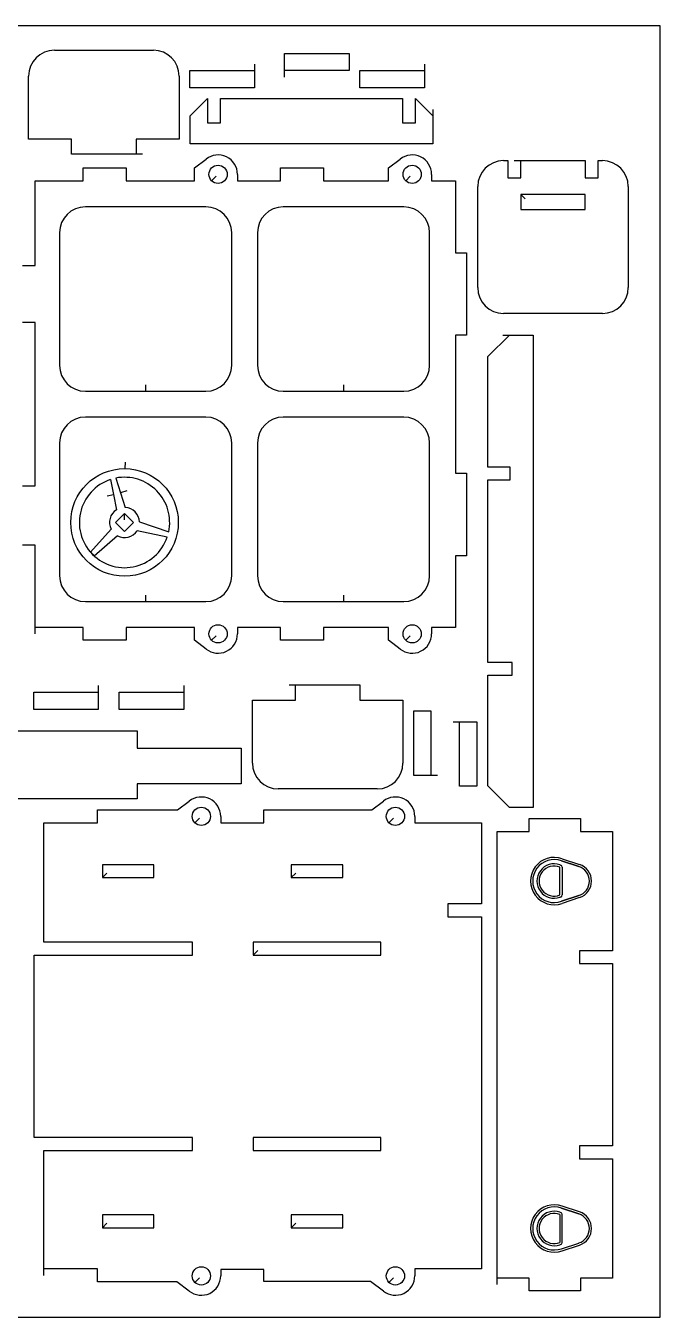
# Model space of a CAD drawing. Extents: x 0 to 800, y 0 to 600.
# Drawn here: x 505 to 800, y 0 to 600 of the extents above; entities that cross this region are included whole.
import ezdxf

# ---------------------------------------------------------------- set-up
doc = ezdxf.new("R2010")
doc.units = 0
doc.header["$MEASUREMENT"] = 0
for name, color, linetype in [('01', 5, 'Continuous'), ('02', 1, 'Continuous'), ('DEFAULT', 7, 'Continuous')]:
    doc.layers.add(name, color=color, linetype=linetype)

msp = doc.modelspace()

# ---------------------------------------------------------------- linework, layer by layer
at = {"layer": '01'}
msp.add_lwpolyline([(0, 0), (799.97, 0), (799.97, 599.98), (0, 599.98)], close=True, dxfattribs=at)
at = {"layer": '02'}
for p, q in [((753.36, 210.17), (753.66, 210.07)), ((753.36, 210.17), (753.66, 210.07)), ((754.02, 212.06), (762.17, 209.38)), ((762.17, 209.38), (754.02, 212.06)), ((754.35, 213), (762.48, 210.33)), ((753.36, 196.17), (753.36, 209.1)), ((754.36, 209.12), (754.36, 196.15)), ((754.36, 209.12), (754.36, 196.15)), ((753.66, 195.19), (753.36, 195.09)), ((753.66, 195.19), (753.36, 195.09)), ((762.17, 195.89), (754.02, 193.21)), ((754.02, 193.21), (762.17, 195.89)), ((762.48, 194.94), (754.35, 192.26)), ((753.66, 48.65), (753.36, 48.75)), ((753.66, 48.65), (753.36, 48.75)), ((762.17, 47.95), (754.02, 50.63)), ((754.02, 50.63), (762.17, 47.95)), ((762.48, 48.9), (754.35, 51.58)), ((753.36, 47.68), (753.36, 34.74)), ((754.36, 34.72), (754.36, 47.69)), ((754.36, 34.72), (754.36, 47.69)), ((753.36, 33.67), (753.66, 33.77)), ((753.36, 33.67), (753.66, 33.77)), ((754.02, 31.78), (762.17, 34.46)), ((754.35, 30.84), (762.48, 33.51))]:
    msp.add_line(p, q, dxfattribs=at)
for centre, radius, start, end in [((750.68, 202.63), 11, 70.51601, 289.48399), ((750.68, 202.63), 10, 70.45356, 289.54644), ((750.68, 202.63), 10, 70.45356, 289.54644), ((750.68, 202.63), 8, 70.45356, 289.54644), ((750.68, 202.63), 8, 70.45356, 289.54644), ((753.36, 209.12), 1, 0, 72.52265), ((753.36, 209.12), 1, 0, 72.52265), ((759.95, 202.63), 8.1, 288.20464, 71.79536), ((750.68, 202.63), 7, 67.51965, 292.48035), ((759.95, 202.63), 7.1, 288.1866, 71.77732), ((759.95, 202.63), 7.1, 288.1866, 71.77732), ((753.36, 196.15), 1, 287.47735, 0), ((753.36, 196.15), 1, 287.47735, 0), ((750.68, 41.21), 11, 70.51601, 289.48399), ((750.68, 41.21), 10, 70.45356, 289.54644), ((750.68, 41.21), 10, 70.45356, 289.54644), ((750.68, 41.21), 8, 70.45356, 289.54644), ((750.68, 41.21), 8, 70.45356, 289.54644), ((750.68, 41.21), 7, 67.51965, 292.48035), ((753.36, 47.69), 1, 0, 72.52265), ((753.36, 47.69), 1, 0, 72.52265), ((759.95, 41.21), 8.1, 288.20464, 71.79536), ((759.95, 41.21), 7.1, 288.22268, 71.8134), ((759.95, 41.21), 7.1, 288.22268, 71.8134), ((753.36, 34.72), 1, 287.47735, 0)]:
    msp.add_arc(centre, radius, start, end, dxfattribs=at)
at = {"layer": 'DEFAULT'}
for p, q in [((518.3, 588.62), (564.3, 588.62)), ((611.3, 582.17), (611.3, 579.17)), ((625.31, 579.17), (625.31, 587.17)), ((625.31, 587.17), (655.31, 587.17)), ((655.31, 587.17), (655.31, 579.17)), ((690.31, 582.17), (690.31, 579.17)), ((506.3, 547.31), (506.3, 576.62)), ((576.3, 576.62), (576.3, 547.31)), ((581.3, 571.17), (581.3, 579.17)), ((581.3, 579.17), (611.3, 579.17)), ((611.3, 579.17), (611.3, 571.17)), ((625.31, 576.17), (625.31, 579.17)), ((655.31, 579.17), (625.31, 579.17)), ((660.31, 571.17), (660.31, 579.17)), ((660.31, 579.17), (690.31, 579.17)), ((690.31, 579.17), (690.31, 571.17)), ((611.3, 571.17), (581.3, 571.17)), ((690.31, 571.17), (660.31, 571.17)), ((581.48, 558.17), (589.48, 566.17)), ((589.48, 566.17), (589.48, 554.85)), ((595.48, 554.85), (595.48, 566.17)), ((595.48, 566.17), (680.22, 566.17)), ((680.22, 566.17), (680.22, 554.85)), ((686.22, 554.85), (686.22, 566.17)), ((686.22, 566.17), (694.22, 558.17)), ((581.48, 545.14), (581.48, 558.17)), ((694.22, 561.17), (694.22, 558.17)), ((694.22, 558.17), (694.22, 545.14)), ((589.48, 554.85), (595.48, 554.85)), ((680.22, 554.85), (686.22, 554.85)), ((526.3, 547.31), (506.3, 547.31)), ((526.3, 540.31), (526.3, 547.31)), ((576.3, 547.31), (556.3, 547.31)), ((556.3, 547.31), (556.3, 540.31)), ((556.3, 540.31), (526.3, 540.31)), ((559.3, 540.31), (556.3, 540.31)), ((694.22, 545.14), (581.48, 545.14)), ((583.41, 533.97), (588.82, 538.01)), ((673.66, 533.97), (679.07, 538.01)), ((727.12, 537.33), (729.12, 537.33)), ((729.12, 537.33), (729.12, 529.33)), ((732.12, 537.33), (735.12, 537.33)), ((735.12, 537.33), (765.12, 537.33)), ((735.12, 529.33), (735.12, 537.33)), ((765.12, 537.33), (765.12, 529.33)), ((771.11, 529.33), (771.11, 537.33)), ((771.11, 537.33), (773.11, 537.33)), ((531.64, 527.97), (531.64, 533.97)), ((531.64, 533.97), (551.64, 533.97)), ((551.64, 533.97), (551.64, 527.97)), ((583.41, 527.97), (583.41, 533.97)), ((593.53, 530.09), (591.41, 527.97)), ((603.41, 530.97), (603.41, 527.97)), ((623.39, 527.97), (623.39, 533.97)), ((623.39, 533.97), (643.39, 533.97)), ((643.39, 533.97), (643.39, 527.97)), ((673.66, 527.97), (673.66, 533.97)), ((683.78, 530.09), (681.66, 527.97)), ((693.66, 530.97), (693.66, 527.97)), ((729.12, 529.33), (735.12, 529.33)), ((765.12, 529.33), (771.11, 529.33)), ((509.43, 488.55), (509.43, 527.97)), ((509.43, 527.97), (531.64, 527.97)), ((551.64, 527.97), (583.41, 527.97)), ((603.41, 527.97), (623.39, 527.97)), ((643.39, 527.97), (673.66, 527.97)), ((693.66, 527.97), (704.73, 527.97)), ((704.73, 527.97), (704.73, 494.55)), ((715.12, 478.33), (715.12, 525.33)), ((785.11, 525.33), (785.11, 478.33)), ((737.24, 519.53), (735.12, 521.65)), ((735.12, 521.65), (735.12, 514.65)), ((765.12, 521.65), (735.12, 521.65)), ((765.12, 514.65), (765.12, 521.65)), ((588.73, 515.88), (532.72, 515.88)), ((680.73, 515.88), (624.73, 515.88)), ((735.12, 514.65), (765.12, 514.65)), ((520.73, 503.88), (520.73, 442.18)), ((600.73, 442.18), (600.73, 503.88)), ((612.73, 503.88), (612.73, 442.18)), ((692.73, 442.18), (692.73, 503.88)), ((704.73, 494.55), (709.94, 494.55)), ((709.94, 494.55), (709.94, 456.18)), ((503.51, 488.55), (509.43, 488.55)), ((509.43, 462.18), (503.51, 462.18)), ((509.43, 386.18), (509.43, 462.18)), ((773.11, 466.33), (727.12, 466.33)), ((709.94, 456.18), (704.73, 456.18)), ((704.73, 456.18), (704.73, 392.18)), ((719.84, 446.34), (729.84, 456.33)), ((726.84, 456.33), (729.84, 456.33)), ((729.84, 456.33), (740.87, 456.33)), ((740.87, 456.33), (740.87, 236.84)), ((719.84, 394.98), (719.84, 446.34)), ((560.73, 433.18), (560.73, 430.18)), ((652.73, 433.18), (652.73, 430.18)), ((532.72, 430.18), (560.73, 430.18)), ((560.73, 430.18), (588.73, 430.18)), ((624.73, 430.18), (652.73, 430.18)), ((652.73, 430.18), (680.73, 430.18)), ((588.73, 418.18), (532.72, 418.18)), ((680.73, 418.18), (624.73, 418.18)), ((520.73, 406.18), (520.73, 344.47)), ((600.73, 344.47), (600.73, 406.18)), ((612.73, 406.18), (612.73, 344.47)), ((692.73, 344.47), (692.73, 406.18)), ((551.14, 397.23), (551.12, 394.23)), ((704.73, 392.18), (709.94, 392.18)), ((709.94, 392.18), (709.94, 353.71)), ((730.17, 394.98), (719.84, 394.98)), ((730.17, 388.98), (730.17, 394.98)), ((503.51, 386.18), (509.43, 386.18)), ((544.44, 389.21), (545.82, 382.19)), ((546.85, 389.84), (549.06, 383.03)), ((719.84, 304.23), (719.84, 388.98)), ((719.84, 388.98), (730.17, 388.98)), ((542.87, 381.61), (545.82, 382.19)), ((545.82, 382.19), (547.19, 375.17)), ((551.91, 383.95), (549.06, 383.03)), ((549.06, 383.03), (551.26, 376.22)), ((550.93, 373.47), (546.65, 369.27)), ((550.91, 370.47), (550.93, 373.47)), ((555.14, 369.19), (550.93, 373.47)), ((544.66, 366.05), (535.07, 355.42)), ((546.65, 369.27), (550.86, 364.99)), ((550.86, 364.99), (555.14, 369.19)), ((557.89, 369.47), (571.43, 364.83)), ((547.61, 363.05), (536.82, 353.65)), ((570.76, 362.43), (556.77, 365.42)), ((509.43, 358.71), (503.51, 358.71)), ((509.43, 320.47), (509.43, 358.71)), ((709.94, 353.71), (704.73, 353.71)), ((704.73, 353.71), (704.73, 320.47)), ((532.72, 332.47), (560.73, 332.47)), ((560.73, 335.47), (560.73, 332.47)), ((560.73, 332.47), (588.73, 332.47)), ((624.73, 332.47), (652.73, 332.47)), ((652.73, 335.47), (652.73, 332.47)), ((652.73, 332.47), (680.73, 332.47)), ((509.43, 317.47), (509.43, 320.47)), ((531.64, 320.47), (509.43, 320.47)), ((531.64, 314.47), (531.64, 320.47)), ((583.41, 320.47), (551.64, 320.47)), ((551.64, 320.47), (551.64, 314.47)), ((583.41, 314.47), (583.41, 320.47)), ((623.39, 320.47), (603.41, 320.47)), ((603.41, 320.47), (603.41, 317.47)), ((623.39, 314.47), (623.39, 320.47)), ((673.66, 320.47), (643.39, 320.47)), ((643.39, 320.47), (643.39, 314.47)), ((673.66, 314.47), (673.66, 320.47)), ((704.73, 320.47), (693.66, 320.47)), ((693.66, 320.47), (693.66, 317.47)), ((551.64, 314.47), (531.64, 314.47)), ((588.82, 310.43), (583.41, 314.47)), ((593.53, 316.6), (591.41, 314.47)), ((643.39, 314.47), (623.39, 314.47)), ((679.07, 310.43), (673.66, 314.47)), ((683.78, 316.6), (681.66, 314.47)), ((731.16, 304.23), (719.84, 304.23)), ((731.16, 298.23), (731.16, 304.23)), ((719.84, 246.84), (719.84, 298.23)), ((719.84, 298.23), (731.16, 298.23)), ((508.71, 282.41), (508.71, 290.41)), ((508.71, 290.41), (538.71, 290.41)), ((538.71, 293.41), (538.71, 290.41)), ((538.71, 290.41), (538.71, 282.41)), ((548.43, 282.41), (548.43, 290.41)), ((548.43, 290.41), (578.42, 290.41)), ((578.42, 293.41), (578.42, 290.41)), ((578.42, 290.41), (578.42, 282.41)), ((627.38, 293.73), (630.38, 293.73)), ((630.38, 293.73), (660.38, 293.73)), ((630.38, 286.73), (630.38, 293.73)), ((660.38, 293.73), (660.38, 286.73)), ((538.71, 282.41), (508.71, 282.41)), ((578.42, 282.41), (548.43, 282.41)), ((610.38, 257.42), (610.38, 286.73)), ((610.38, 286.73), (630.38, 286.73)), ((660.38, 286.73), (680.38, 286.73)), ((680.38, 286.73), (680.38, 257.42)), ((685.38, 251.67), (685.38, 281.67)), ((685.38, 281.67), (693.38, 281.67)), ((693.38, 281.67), (693.38, 251.67)), ((703.67, 276.67), (706.67, 276.67)), ((706.67, 276.67), (714.67, 276.67)), ((706.67, 246.67), (706.67, 276.67)), ((714.67, 276.67), (714.67, 246.67)), ((501.41, 272.4), (556.8, 272.4)), ((556.8, 272.4), (556.8, 264.4)), ((556.8, 264.4), (605.2, 264.4)), ((605.2, 264.4), (605.2, 247.85)), ((605.2, 247.85), (556.8, 247.85)), ((556.8, 247.85), (556.8, 240.85)), ((693.38, 251.67), (685.38, 251.67)), ((696.38, 251.67), (693.38, 251.67)), ((714.67, 246.67), (706.67, 246.67)), ((729.84, 236.84), (719.84, 246.84)), ((556.8, 240.85), (501.41, 240.85)), ((668.38, 245.42), (622.38, 245.42)), ((538.31, 229.67), (538.31, 235.67)), ((538.31, 235.67), (575.61, 235.67)), ((575.61, 235.67), (581.02, 239.72)), ((615.61, 229.67), (615.61, 235.67)), ((615.61, 235.67), (665.86, 235.67)), ((665.86, 235.67), (671.26, 239.72)), ((740.87, 236.84), (729.84, 236.84)), ((513.31, 174.23), (513.31, 229.67)), ((513.31, 229.67), (538.31, 229.67)), ((585.73, 231.79), (583.61, 229.67)), ((595.61, 232.67), (595.61, 229.67)), ((595.61, 229.67), (615.61, 229.67)), ((675.98, 231.79), (673.86, 229.67)), ((685.86, 232.67), (685.86, 229.67)), ((685.86, 229.67), (716.84, 229.67)), ((716.84, 229.67), (716.84, 192.04)), ((738.98, 225.67), (738.98, 231.67)), ((738.98, 231.67), (762.98, 231.67)), ((762.98, 231.67), (762.98, 225.67)), ((724.18, 18.17), (724.18, 225.67)), ((724.18, 225.67), (738.98, 225.67)), ((762.98, 225.67), (777.78, 225.67)), ((777.78, 225.67), (777.78, 170.27)), ((564.6, 210.23), (540.6, 210.23)), ((540.6, 210.23), (540.6, 204.23)), ((564.6, 204.23), (564.6, 210.23)), ((652.41, 210.23), (628.41, 210.23)), ((628.41, 210.23), (628.41, 204.23)), ((652.41, 204.23), (652.41, 210.23)), ((542.73, 206.35), (540.6, 204.23)), ((540.6, 204.23), (564.6, 204.23)), ((630.53, 206.35), (628.41, 204.23)), ((628.41, 204.23), (652.41, 204.23)), ((716.84, 192.04), (701.21, 192.04)), ((701.21, 192.04), (701.21, 186.04)), ((701.21, 186.04), (716.84, 186.04)), ((716.84, 186.04), (716.84, 22.41)), ((582.51, 174.23), (513.31, 174.23)), ((582.51, 168.23), (582.51, 174.23)), ((670.06, 174.23), (610.77, 174.23)), ((610.77, 174.23), (610.77, 168.23)), ((670.06, 168.23), (670.06, 174.23)), ((508.88, 83.53), (508.88, 168.23)), ((508.88, 168.23), (582.51, 168.23)), ((612.89, 170.35), (610.77, 168.23)), ((610.77, 168.23), (670.06, 168.23)), ((777.78, 170.27), (762.43, 170.27)), ((762.43, 170.27), (762.43, 164.28)), ((762.43, 164.28), (777.78, 164.28)), ((777.78, 164.28), (777.78, 79.53)), ((582.51, 83.53), (508.88, 83.53)), ((582.51, 77.48), (582.51, 83.53)), ((614.8, 83.48), (610.77, 83.48)), ((610.77, 83.48), (610.77, 77.48)), ((670.06, 83.53), (614.8, 83.53)), ((614.8, 83.53), (614.8, 83.48)), ((617.8, 83.48), (614.8, 83.48)), ((670.06, 77.48), (670.06, 83.53)), ((777.78, 79.53), (762.43, 79.53)), ((762.43, 79.53), (762.43, 73.53)), ((513.31, 22.41), (513.31, 77.48)), ((513.31, 77.48), (582.51, 77.48)), ((610.77, 77.48), (670.06, 77.48)), ((762.43, 73.53), (777.78, 73.53)), ((777.78, 73.53), (777.78, 18.17)), ((564.6, 47.48), (540.6, 47.48)), ((540.6, 47.48), (540.6, 41.48)), ((542.73, 43.6), (540.6, 41.48)), ((564.6, 41.48), (564.6, 47.48)), ((652.41, 47.48), (628.41, 47.48)), ((628.41, 47.48), (628.41, 41.48)), ((630.53, 43.6), (628.41, 41.48)), ((652.41, 41.48), (652.41, 47.48)), ((540.6, 41.48), (564.6, 41.48)), ((628.41, 41.48), (652.41, 41.48)), ((513.31, 19.41), (513.31, 22.41)), ((538.31, 22.41), (513.31, 22.41)), ((538.31, 16.41), (538.31, 22.41)), ((585.73, 18.3), (583.61, 16.18)), ((615.61, 22.18), (595.61, 22.18)), ((595.61, 22.18), (595.61, 19.18)), ((615.61, 16.64), (615.61, 22.18)), ((675.98, 18.3), (673.86, 16.18)), ((716.84, 22.41), (685.86, 22.41)), ((685.86, 22.41), (685.86, 19.18)), ((724.18, 15.17), (724.18, 18.17)), ((738.98, 18.17), (724.18, 18.17)), ((738.98, 12.17), (738.98, 18.17)), ((777.78, 18.17), (762.98, 18.17)), ((762.98, 18.17), (762.98, 12.17)), ((575.3, 16.41), (538.31, 16.41)), ((581.02, 12.13), (575.3, 16.41)), ((665.24, 16.64), (615.61, 16.64)), ((671.26, 12.13), (665.24, 16.64)), ((762.98, 12.17), (738.98, 12.17))]:
    msp.add_line(p, q, dxfattribs=at)
for centre, radius in [((594.41, 530.97), 4.24), ((684.66, 530.97), 4.24), ((550.9, 369.23), 25), ((594.41, 317.47), 4.24), ((684.66, 317.47), 4.24), ((586.61, 232.67), 4.24), ((676.86, 232.67), 4.24), ((586.61, 19.18), 4.24), ((676.86, 19.18), 4.24)]:
    msp.add_circle(centre, radius, dxfattribs=at)
for centre, radius, start, end in [((518.3, 576.62), 12, 90, 180), ((564.3, 576.62), 12, 0, 90), ((594.41, 530.97), 9, 0, 128.44487), ((684.66, 530.97), 9, 0, 128.44517), ((727.12, 525.33), 12, 90, 180), ((773.11, 525.33), 12, 0, 90), ((532.72, 503.88), 12, 90, 180), ((588.73, 503.88), 12, 0, 90), ((624.73, 503.88), 12, 90, 180), ((680.73, 503.88), 12, 0, 90), ((727.12, 478.33), 12, 180, 270), ((773.11, 478.33), 12, 270, 0), ((532.72, 442.18), 12, 180, 270), ((588.73, 442.18), 12, 270, 0), ((624.73, 442.18), 12, 180, 270), ((680.73, 442.18), 12, 270, 0), ((532.72, 406.18), 12, 90, 180), ((588.73, 406.18), 12, 0, 90), ((624.73, 406.18), 12, 90, 180), ((680.73, 406.18), 12, 0, 90), ((550.9, 369.23), 21, 347.89466, 101.10526), ((550.9, 369.23), 21, 107.89451, 227.89459), ((550.9, 369.23), 7, 122.00038, 206.99894), ((550.9, 369.23), 7, 2.00074, 86.99965), ((550.9, 369.23), 21, 221.10553, 341.1054), ((550.9, 369.23), 7, 242.00101, 326.99942), ((532.72, 344.47), 12, 180, 270), ((588.73, 344.47), 12, 270, 0), ((624.73, 344.47), 12, 180, 270), ((680.73, 344.47), 12, 270, 0), ((594.41, 317.47), 9, 231.55537, 0), ((684.66, 317.47), 9, 231.55507, 0), ((622.38, 257.42), 12, 180, 270), ((668.38, 257.42), 12, 270, 0), ((586.61, 232.67), 9, 0, 128.44487), ((676.86, 232.67), 9, 0, 128.44456), ((586.61, 19.18), 9, 231.55472, 0), ((676.86, 19.18), 9, 231.55502, 0)]:
    msp.add_arc(centre, radius, start, end, dxfattribs=at)

doc.saveas('drawing.dxf')
